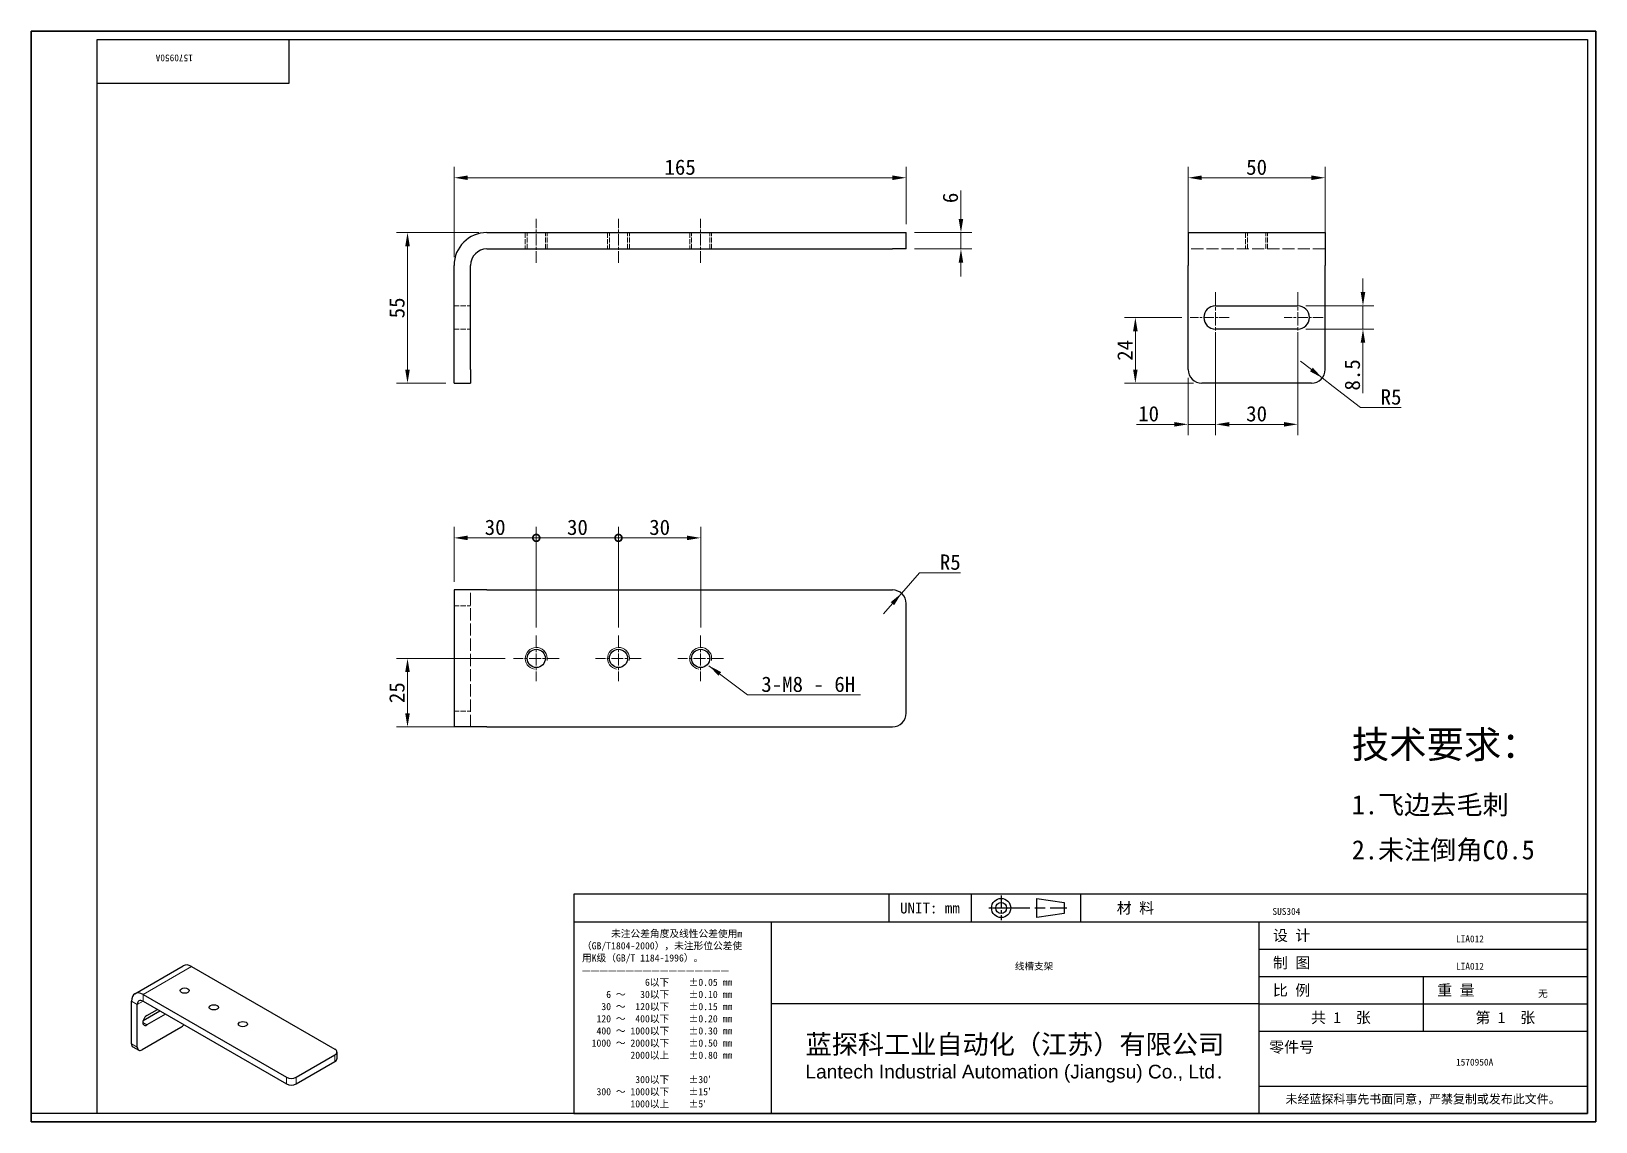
# Model space of a CAD drawing. Header units: millimetres. Extents: x 12 to 583, y 11 to 409.
import ezdxf
from ezdxf.enums import TextEntityAlignment as Align

# ---------------------------------------------------------------- set-up
doc = ezdxf.new("R2018")
doc.units = ezdxf.units.MM
doc.header["$LTSCALE"] = 2
doc.linetypes.add('CHAIN', pattern=[0.3543, 0.2362, -0.0295, 0.0591, -0.0295])
doc.linetypes.add('DASHED', pattern=[0.2067, 0.1654, -0.0413])
for name, color, linetype, lineweight in [('1', 7, 'Continuous', 18), ('可见 (ISO)', 7, 'Continuous', 25), ('可见窄的 (ISO)', 7, 'Continuous', 18), ('图框 (ISO)', 7, 'Continuous', 35), ('标题 (ISO)', 7, 'Continuous', 25)]:
    doc.layers.add(name, color=color, linetype=linetype, lineweight=lineweight)
for name, color, linetype, lineweight, true_color in [('中心标记 (ISO)', 1, 'CHAIN', 18, 0xff0000), ('中心线 (ISO)', 1, 'CHAIN', 18, 0xff0000), ('尺寸 (ISO)', 7, 'Continuous', 18, 0x008000), ('符号 (ISO)', 7, 'Continuous', 18, 0x008000), ('隐藏 (ISO)', 5, 'DASHED', 18, 0x0000ff)]:
    doc.layers.add(name, color=color, linetype=linetype, lineweight=lineweight, true_color=true_color)
doc.styles.get("Standard").update_dxf_attribs({"font": 'simfang.ttf'})
doc.styles.add('文本样式164', font='SimSun.ttf')
doc.styles.add('最新国标', font='simfang.ttf')
doc.styles.add('注释文本 (ISO)', font='simfang.ttf')
doc.dimstyles.new('默认 (GB)', dxfattribs={"dimscale": 2, "dimtxt": 2.8, "dimasz": 2.5, "dimexe": 2, "dimexo": 1.5, "dimgap": 0.5, "dimtad": 1, "dimtoh": 1, "dimdsep": 46, "dimtxsty": '最新国标', "dimcen": 0.09, "dimdle": 10, "dimclrd": 256, "dimclre": 256, "dimclrt": 256, "dimaunit": 1, "dimadec": 3, "dimazin": 2, "dimtfac": 0.535714, "dimtdec": 3, "dimtmove": 0, "dimatfit": 3, "dimfxl": 0, "dimtolj": 1, "dimlwd": -1, "dimlwe": -1, "dimarcsym": 0})
doc.dimstyles.new('默认 (GB)$7', dxfattribs={"dimscale": 2, "dimtxt": 2.8, "dimasz": 2.5, "dimexe": 2, "dimexo": 1.5, "dimgap": 0.5, "dimtad": 1, "dimtoh": 1, "dimdsep": 46, "dimtxsty": '最新国标', "dimcen": 0.09, "dimdle": 10, "dimclrd": 256, "dimclre": 256, "dimclrt": 256, "dimaunit": 1, "dimadec": 3, "dimazin": 2, "dimtfac": 0.535714, "dimtdec": 3, "dimtmove": 0, "dimatfit": 3, "dimfxl": 0, "dimtolj": 1, "dimlwd": -1, "dimlwe": -1, "dimarcsym": 0})

# ---------------------------------------------------------------- blocks, each defined once
blk = doc.blocks.new('图框 最新国标')
at = {"layer": '图框 (ISO)'}
for p, q in [((6, 7), (6, 204.5)), ((6, 204.5), (291.5, 204.5)), ((291.5, 204.5), (291.5, 5.5)), ((6, 7), (6, 5.5)), ((6, 7), (6, 5.5)), ((291.5, 5.5), (6, 5.5))]:
    blk.add_line(p, q, dxfattribs=at)
at = {"layer": '图框 (ISO)', "color": 7, "linetype": 'Continuous', "lineweight": 25}
for p, q in [((18, 203), (290, 203)), ((18, 7), (18, 203)), ((18, 203), (290, 203)), ((53, 203), (53, 195)), ((290, 203), (290, 7)), ((290, 203), (290, 7)), ((53, 195), (18, 195)), ((290, 7), (6, 7)), ((290, 7), (18, 7))]:
    blk.add_line(p, q, dxfattribs=at)
at = {"layer": '图框 (ISO)', "lineweight": 30}
blk.add_attdef('零件代号', text='', height=2.5, rotation=180, dxfattribs=at).set_placement((35.5, 199), align=Align.MIDDLE_CENTER)
blk = doc.blocks.new('标题栏 最新国标')
at = {"layer": '标题 (ISO)'}
for p, q in [((381.98, -183.84), (196.98, -183.84)), ((196.98, -183.84), (196.98, -223.84)), ((254.48, -183.84), (254.48, -188.84)), ((269.48, -183.84), (269.48, -188.84)), ((281.48, -188.09), (281.48, -184.59)), ((281.48, -184.59), (286.48, -185.34)), ((286.48, -185.34), (286.48, -187.34)), ((289.48, -183.84), (289.48, -188.84)), ((381.98, -223.84), (381.98, -183.84)), ((383.48, -183.84), (383.48, -225.34)), ((286.48, -187.34), (281.48, -188.09)), ((196.98, -188.84), (381.98, -188.84)), ((232.98, -188.84), (232.98, -223.84)), ((321.98, -188.84), (321.98, -223.84)), ((321.98, -193.84), (381.98, -193.84)), ((321.98, -198.84), (381.98, -198.84)), ((351.98, -198.84), (351.98, -208.84)), ((321.98, -203.84), (232.98, -203.84)), ((321.98, -203.84), (381.98, -203.84)), ((321.98, -208.84), (381.98, -208.84)), ((321.98, -218.84), (381.98, -218.84)), ((196.98, -223.84), (381.98, -223.84)), ((383.48, -225.34), (196.98, -225.34))]:
    blk.add_line(p, q, dxfattribs=at)
at = {"layer": '标题 (ISO)', "linetype": 'CHAIN', "ltscale": 5.000333}
blk.add_line((274.98, -184.09), (274.98, -188.59), dxfattribs=at)
at = {"layer": '标题 (ISO)', "linetype": 'CHAIN', "ltscale": 15.834605}
blk.add_line((272.73, -186.34), (286.98, -186.34), dxfattribs=at)
at = {"layer": '标题 (ISO)'}
for radius in [1.75, 1]:
    blk.add_circle((274.98, -186.34), radius, dxfattribs=at)
at = {"layer": '1', "style": '文本样式164'}
for s, p in [('UNIT: mm', (261.98, -186.34)), ('材 料', (299.48, -186.34)), ('设 计', (327.98, -191.34)), ('制 图', (327.98, -196.34)), ('比 例', (327.98, -201.34)), ('重 量', (357.98, -201.34)), ('共 1  张', (336.98, -206.34)), ('第 1  张', (366.98, -206.34))]:
    blk.add_text(s, height=2, dxfattribs=at).set_placement(p, align=Align.MIDDLE_CENTER)
at = {"layer": '标题 (ISO)', "style": '注释文本 (ISO)'}
for s, insert, char_height, attachment_point, line_spacing_factor in [('\\fSimSun|b0|i0;{\\H1.3000;      未注公差角度及线性公差使用m\\P}\\fSimSun|b0|i0;{\\H1.3000;（GB/T1804-2000），未注形位公差使\\P}\\fSimSun|b0|i0;{\\H1.3000;用K级（GB/T 1184-1996）。\\P}\\fSimSun|b0|i0;{\\H1.3000;—————————————————\\P}\\fSimSun|b0|i0;{\\H1.3000;             6以下    ±0.05 mm\\P}\\fSimSun|b0|i0;{\\H1.3000;     6 ～   30以下    ±0.10 mm\\P}\\fSimSun|b0|i0;{\\H1.3000;    30 ～  120以下    ±0.15 mm\\P}\\fSimSun|b0|i0;{\\H1.3000;   120 ～  400以下    ±0.20 mm\\P}\\fSimSun|b0|i0;{\\H1.3000;   400 ～ 1000以下    ±0.30 mm\\P}\\fSimSun|b0|i0;{\\H1.3000;  1000 ～ 2000以下    ±0.50 mm\\P}\\fSimSun|b0|i0;{\\H1.3000;          2000以上    ±0.80 mm\\P}\\fSimSun|b0|i0;{\\H1.3000;\\P}\\fSimSun|b0|i0;{\\H1.3000;           300以下    ±30′\\P}\\fSimSun|b0|i0;{\\H1.3000;   300 ～ 1000以下    ±15′\\P}\\fSimSun|b0|i0;{\\H1.3000;          1000以上    ±5′}', (198.48, -206.63), 1.3, 4, 1.023913), ('\\pxsm0.94;\\fMicrosoft YaHei|b0|i0;{\\H3.5000;蓝探科工业自动化（江苏）有限公司\\P}\\fArial|b0|i0;{\\H2.5000;Lantech Industrial Automation (Jiangsu) Co., Ltd}\\fFangSong|b0|i0;{\\H2.5000;.}', (277.48, -213.84), 2, 5, 0.978695)]:
    blk.add_mtext(s, dxfattribs=dict(at, insert=insert, char_height=char_height, attachment_point=attachment_point, line_spacing_factor=line_spacing_factor))
at = {"layer": '标题 (ISO)', "attachment_point": 5, "style": '注释文本 (ISO)'}
for s, insert, char_height in [('\\fFangSong|b0|i0;零件号', (327.98, -211.84), 2), ('\\fSimSun|b0|i0;{\\H1.6000;未经蓝探科事先书面同意，严禁复制或发布此文件。}', (351.98, -221.34), 1.6)]:
    blk.add_mtext(s, dxfattribs=dict(at, insert=insert, char_height=char_height))
at = {"layer": '标题 (ISO)', "lineweight": 30, "flags": 104}
for tag, height, p in [('材料', 2, (324.48, -186.34)), ('设计人', 2, (357.98, -191.34)), ('库存编号', 3.5, (277.48, -196.34)), ('设计人', 2, (357.98, -196.34)), ('视图比例', 2, (342.98, -201.34)), ('质量\\P3;', 2, (372.98, -201.34)), ('零件代号', 3.5, (357.98, -213.84))]:
    blk.add_attdef(tag, text='', height=height, dxfattribs=at).set_placement(p, align=Align.MIDDLE_CENTER)
blk = doc.blocks.new('*D5')
at = {"layer": 'Defpoints', "color": 0, "transparency": 16777216}
for p in [(331.32, 355.54), (331.32, 335.54), (166.32, 323.54)]:
    blk.add_point(p, dxfattribs=at)
at = {"layer": '尺寸 (ISO)', "color": 116, "true_color": 0x00803f, "transparency": 16777216}
for p, q in [((166.32, 326.54), (166.32, 359.54)), ((171.32, 355.54), (326.32, 355.54)), ((331.32, 338.54), (331.32, 359.54))]:
    blk.add_line(p, q, dxfattribs=at)
for points in [[(171.32, 356.37), (171.32, 354.71), (166.32, 355.54)], [(326.32, 356.37), (326.32, 354.71), (331.32, 355.54)]]:
    blk.add_solid(points, dxfattribs=at)
at = {"layer": '尺寸 (ISO)', "transparency": 16777216, "insert": (248.82, 359.37), "char_height": 5.6, "attachment_point": 5, "style": '最新国标'}
blk.add_mtext('\\A1;165', dxfattribs=at)
blk = doc.blocks.new('*D6')
at = {"layer": 'Defpoints', "color": 0, "transparency": 16777216}
for p in [(178.32, 335.54), (149.32, 280.54), (166.32, 280.54)]:
    blk.add_point(p, dxfattribs=at)
at = {"layer": '尺寸 (ISO)', "color": 116, "true_color": 0x00803f, "transparency": 16777216}
for p, q in [((175.32, 335.54), (145.32, 335.54)), ((149.32, 330.54), (149.32, 285.54)), ((163.32, 280.54), (145.32, 280.54))]:
    blk.add_line(p, q, dxfattribs=at)
for points in [[(148.48, 330.54), (150.15, 330.54), (149.32, 335.54)], [(148.48, 285.54), (150.15, 285.54), (149.32, 280.54)]]:
    blk.add_solid(points, dxfattribs=at)
at = {"layer": '尺寸 (ISO)', "transparency": 16777216, "insert": (145.48, 308.04), "char_height": 5.6, "attachment_point": 5, "rotation": 90, "style": '最新国标'}
blk.add_mtext('\\A1;55', dxfattribs=at)
blk = doc.blocks.new('*D7')
at = {"layer": 'Defpoints', "color": 0, "transparency": 16777216}
for p in [(331.32, 335.54), (351.32, 335.54), (331.32, 329.54)]:
    blk.add_point(p, dxfattribs=at)
at = {"layer": '尺寸 (ISO)', "color": 116, "true_color": 0x00803f, "transparency": 16777216}
for p, q in [((351.32, 340.54), (351.32, 350.84)), ((334.32, 335.54), (355.32, 335.54)), ((351.32, 329.54), (351.32, 335.54)), ((334.32, 329.54), (355.32, 329.54)), ((351.32, 324.54), (351.32, 319.54))]:
    blk.add_line(p, q, dxfattribs=at)
for points in [[(350.48, 340.54), (352.15, 340.54), (351.32, 335.54)], [(350.48, 324.54), (352.15, 324.54), (351.32, 329.54)]]:
    blk.add_solid(points, dxfattribs=at)
at = {"layer": '尺寸 (ISO)', "transparency": 16777216, "insert": (347.48, 348.19), "char_height": 5.6, "attachment_point": 5, "rotation": 90, "style": '最新国标'}
blk.add_mtext('\\A1;6', dxfattribs=at)
blk = doc.blocks.new('*D8')
at = {"layer": 'Defpoints', "color": 0, "transparency": 16777216}
for p in [(484.23, 355.54), (434.23, 323.54), (484.23, 323.54)]:
    blk.add_point(p, dxfattribs=at)
at = {"layer": '尺寸 (ISO)', "color": 116, "true_color": 0x00803f, "transparency": 16777216}
for p, q in [((434.23, 326.54), (434.23, 359.54)), ((439.23, 355.54), (479.23, 355.54)), ((484.23, 326.54), (484.23, 359.54))]:
    blk.add_line(p, q, dxfattribs=at)
for points in [[(439.23, 356.37), (439.23, 354.71), (434.23, 355.54)], [(479.23, 356.37), (479.23, 354.71), (484.23, 355.54)]]:
    blk.add_solid(points, dxfattribs=at)
at = {"layer": '尺寸 (ISO)', "transparency": 16777216, "insert": (459.23, 359.37), "char_height": 5.6, "attachment_point": 5, "style": '最新国标'}
blk.add_mtext('\\A1;50', dxfattribs=at)
blk = doc.blocks.new('*D9')
at = {"layer": 'Defpoints', "color": 0, "transparency": 16777216}
for p in [(414.98, 304.54), (434.98, 304.54), (439.23, 280.54)]:
    blk.add_point(p, dxfattribs=at)
at = {"layer": '尺寸 (ISO)', "color": 116, "true_color": 0x00803f, "transparency": 16777216}
for p, q in [((431.98, 304.54), (410.98, 304.54)), ((414.98, 285.54), (414.98, 299.54)), ((436.23, 280.54), (410.98, 280.54))]:
    blk.add_line(p, q, dxfattribs=at)
for points in [[(414.15, 299.54), (415.81, 299.54), (414.98, 304.54)], [(414.15, 285.54), (415.81, 285.54), (414.98, 280.54)]]:
    blk.add_solid(points, dxfattribs=at)
at = {"layer": '尺寸 (ISO)', "transparency": 16777216, "insert": (411.18, 292.54), "char_height": 5.6, "attachment_point": 5, "rotation": 90, "style": '最新国标'}
blk.add_mtext('\\A1;24', dxfattribs=at)
blk = doc.blocks.new('*D10')
at = {"layer": 'Defpoints', "color": 0, "transparency": 16777216}
for p in [(444.23, 295.29), (434.23, 285.54), (444.23, 265.54)]:
    blk.add_point(p, dxfattribs=at)
at = {"layer": '尺寸 (ISO)', "color": 116, "true_color": 0x00803f, "transparency": 16777216}
for p, q in [((444.23, 292.29), (444.23, 261.54)), ((434.23, 282.54), (434.23, 261.54)), ((429.23, 265.54), (415.38, 265.54)), ((444.23, 265.54), (434.23, 265.54)), ((449.23, 265.54), (454.23, 265.54))]:
    blk.add_line(p, q, dxfattribs=at)
for points in [[(429.23, 266.37), (429.23, 264.71), (434.23, 265.54)], [(449.23, 266.37), (449.23, 264.71), (444.23, 265.54)]]:
    blk.add_solid(points, dxfattribs=at)
at = {"layer": '尺寸 (ISO)', "transparency": 16777216, "insert": (419.81, 269.37), "char_height": 5.6, "attachment_point": 5, "style": '最新国标'}
blk.add_mtext('\\A1;10', dxfattribs=at)
blk = doc.blocks.new('*D11')
at = {"layer": 'Defpoints', "color": 0, "transparency": 16777216}
for p in [(444.23, 300.29), (474.23, 300.29), (444.23, 265.54)]:
    blk.add_point(p, dxfattribs=at)
at = {"layer": '尺寸 (ISO)', "color": 116, "true_color": 0x00803f, "transparency": 16777216}
for p, q in [((444.23, 297.29), (444.23, 261.54)), ((474.23, 297.29), (474.23, 261.54)), ((469.23, 265.54), (449.23, 265.54))]:
    blk.add_line(p, q, dxfattribs=at)
for points in [[(449.23, 266.37), (449.23, 264.71), (444.23, 265.54)], [(469.23, 266.37), (469.23, 264.71), (474.23, 265.54)]]:
    blk.add_solid(points, dxfattribs=at)
at = {"layer": '尺寸 (ISO)', "transparency": 16777216, "insert": (459.23, 269.37), "char_height": 5.6, "attachment_point": 5, "style": '最新国标'}
blk.add_mtext('\\A1;30', dxfattribs=at)
blk = doc.blocks.new('*D12')
at = {"layer": 'Defpoints', "color": 0, "transparency": 16777216}
for p in [(474.23, 308.79), (498.05, 308.79), (474.23, 300.29)]:
    blk.add_point(p, dxfattribs=at)
at = {"layer": '尺寸 (ISO)', "color": 116, "true_color": 0x00803f, "transparency": 16777216}
for p, q in [((498.05, 313.79), (498.05, 318.79)), ((477.23, 308.79), (502.05, 308.79)), ((498.05, 308.79), (498.05, 300.29)), ((477.23, 300.29), (502.05, 300.29)), ((498.05, 295.29), (498.05, 276.87))]:
    blk.add_line(p, q, dxfattribs=at)
for points in [[(497.21, 313.79), (498.88, 313.79), (498.05, 308.79)], [(497.21, 295.29), (498.88, 295.29), (498.05, 300.29)]]:
    blk.add_solid(points, dxfattribs=at)
at = {"layer": '尺寸 (ISO)', "transparency": 16777216, "insert": (494.2, 283.58), "char_height": 5.6, "attachment_point": 5, "rotation": 90, "style": '最新国标'}
blk.add_mtext('\\A1;8.5', dxfattribs=at)
blk = doc.blocks.new('*D13')
at = {"layer": 'Defpoints', "color": 0, "transparency": 16777216}
for p in [(479.23, 285.54), (483.18, 282.47)]:
    blk.add_point(p, dxfattribs=at)
at = {"layer": '尺寸 (ISO)', "color": 116, "true_color": 0x00803f, "transparency": 16777216}
for p, q in [((479.23, 285.54), (475.28, 288.61)), ((479.23, 285.54), (483.18, 282.47)), ((483.18, 282.47), (487.13, 279.41)), ((497.11, 271.66), (487.13, 279.41)), ((512.01, 271.66), (497.11, 271.66))]:
    blk.add_line(p, q, dxfattribs=at)
blk.add_solid([(479.74, 286.2), (478.72, 284.88), (483.18, 282.47)], dxfattribs=at)
at = {"layer": '尺寸 (ISO)', "transparency": 16777216, "insert": (508.3, 275.49), "char_height": 5.6, "attachment_point": 5, "style": '最新国标'}
blk.add_mtext('\\A1;R5', dxfattribs=at)
blk = doc.blocks.new('_DotSmall')
at = {"color": 0, "linetype": 'ByBlock', "const_width": 0.5}
blk.add_lwpolyline([(-0.0625, 0, 1), (0.0625, 0, 1)], format="xyb", close=True, dxfattribs=at)
blk = doc.blocks.new('*D14')
at = {"layer": 'Defpoints', "color": 0, "transparency": 16777216}
for p in [(196.32, 224.09), (166.32, 205.09), (196.32, 188.42)]:
    blk.add_point(p, dxfattribs=at)
at = {"layer": '尺寸 (ISO)', "color": 116, "true_color": 0x00803f, "transparency": 16777216}
for p, q in [((166.32, 208.09), (166.32, 228.09)), ((171.32, 224.09), (196.32, 224.09)), ((196.32, 191.42), (196.32, 228.09))]:
    blk.add_line(p, q, dxfattribs=at)
blk.add_solid([(171.32, 224.93), (171.32, 223.26), (166.32, 224.09)], dxfattribs=at)
at = {"layer": '尺寸 (ISO)', "color": 116, "true_color": 0x00803f, "transparency": 16777216, "xscale": 5, "yscale": 5, "zscale": 5}
blk.add_blockref('_DotSmall', (196.32, 224.09), dxfattribs=at)
at = {"layer": '尺寸 (ISO)', "transparency": 16777216, "insert": (181.3, 227.92), "char_height": 5.6, "attachment_point": 5, "style": '最新国标'}
blk.add_mtext('\\A1;30', dxfattribs=at)
blk = doc.blocks.new('*D16')
at = {"layer": 'Defpoints', "color": 0, "transparency": 16777216}
for p in [(226.32, 224.09), (196.32, 188.42), (226.32, 188.42)]:
    blk.add_point(p, dxfattribs=at)
at = {"layer": '尺寸 (ISO)', "color": 116, "true_color": 0x00803f, "transparency": 16777216}
for p, q in [((196.32, 191.42), (196.32, 228.09)), ((196.32, 224.09), (226.32, 224.09)), ((226.32, 191.42), (226.32, 228.09))]:
    blk.add_line(p, q, dxfattribs=at)
at = {"layer": '尺寸 (ISO)', "color": 116, "true_color": 0x00803f, "transparency": 16777216, "xscale": 5, "yscale": 5, "zscale": 5, "rotation": 180}
blk.add_blockref('_DotSmall', (196.32, 224.09), dxfattribs=at)
at = {"layer": '尺寸 (ISO)', "color": 116, "true_color": 0x00803f, "transparency": 16777216, "xscale": 5, "yscale": 5, "zscale": 5}
blk.add_blockref('_DotSmall', (226.32, 224.09), dxfattribs=at)
at = {"layer": '尺寸 (ISO)', "transparency": 16777216, "insert": (211.34, 227.92), "char_height": 5.6, "attachment_point": 5, "style": '最新国标'}
blk.add_mtext('\\A1;30', dxfattribs=at)
blk = doc.blocks.new('*D17')
at = {"layer": 'Defpoints', "color": 0, "transparency": 16777216}
for p in [(256.32, 224.09), (226.32, 188.42), (256.32, 188.42)]:
    blk.add_point(p, dxfattribs=at)
at = {"layer": '尺寸 (ISO)', "color": 116, "true_color": 0x00803f, "transparency": 16777216}
for p, q in [((226.32, 191.42), (226.32, 228.09)), ((226.32, 224.09), (251.32, 224.09)), ((256.32, 191.42), (256.32, 228.09))]:
    blk.add_line(p, q, dxfattribs=at)
blk.add_solid([(251.32, 224.93), (251.32, 223.26), (256.32, 224.09)], dxfattribs=at)
at = {"layer": '尺寸 (ISO)', "color": 116, "true_color": 0x00803f, "transparency": 16777216, "xscale": 5, "yscale": 5, "zscale": 5, "rotation": 180}
blk.add_blockref('_DotSmall', (226.32, 224.09), dxfattribs=at)
at = {"layer": '尺寸 (ISO)', "transparency": 16777216, "insert": (241.34, 227.92), "char_height": 5.6, "attachment_point": 5, "style": '最新国标'}
blk.add_mtext('\\A1;30', dxfattribs=at)
blk = doc.blocks.new('*D18')
at = {"layer": 'Defpoints', "color": 0, "transparency": 16777216}
for p in [(149.32, 180.09), (187.99, 180.09), (178.32, 155.09)]:
    blk.add_point(p, dxfattribs=at)
at = {"layer": '尺寸 (ISO)', "color": 116, "true_color": 0x00803f, "transparency": 16777216}
for p, q in [((184.99, 180.09), (145.32, 180.09)), ((149.32, 160.09), (149.32, 175.09)), ((175.32, 155.09), (145.32, 155.09))]:
    blk.add_line(p, q, dxfattribs=at)
for points in [[(148.48, 175.09), (150.15, 175.09), (149.32, 180.09)], [(148.48, 160.09), (150.15, 160.09), (149.32, 155.09)]]:
    blk.add_solid(points, dxfattribs=at)
at = {"layer": '尺寸 (ISO)', "transparency": 16777216, "insert": (145.48, 167.59), "char_height": 5.6, "attachment_point": 5, "rotation": 90, "style": '最新国标'}
blk.add_mtext('\\A1;25', dxfattribs=at)
blk = doc.blocks.new('*D19')
at = {"layer": 'Defpoints', "color": 0, "transparency": 16777216}
for p in [(326.32, 200.09), (329.61, 203.85)]:
    blk.add_point(p, dxfattribs=at)
at = {"layer": '尺寸 (ISO)', "color": 116, "true_color": 0x00803f, "transparency": 16777216}
for p, q in [((336.21, 211.36), (332.91, 207.61)), ((351.12, 211.36), (336.21, 211.36)), ((329.61, 203.85), (332.91, 207.61)), ((326.32, 200.09), (323.02, 196.34)), ((326.32, 200.09), (329.61, 203.85))]:
    blk.add_line(p, q, dxfattribs=at)
blk.add_solid([(325.69, 200.64), (326.94, 199.54), (329.61, 203.85)], dxfattribs=at)
at = {"layer": '尺寸 (ISO)', "transparency": 16777216, "insert": (347.41, 215.2), "char_height": 5.6, "attachment_point": 5, "style": '最新国标'}
blk.add_mtext('\\A1;R5', dxfattribs=at)

msp = doc.modelspace()

# ---------------------------------------------------------------- linework, layer by layer
at = {"layer": '中心标记 (ISO)', "ltscale": 10.278568}
for p, q in [((444.231, 313.79), (444.231, 295.29)), ((474.231, 313.79), (474.231, 295.29))]:
    msp.add_line(p, q, dxfattribs=at)
at = {"layer": '中心标记 (ISO)', "ltscale": 7.917253}
for p, q in [((449.231, 304.54), (434.981, 304.54)), ((483.481, 304.54), (469.231, 304.54))]:
    msp.add_line(p, q, dxfattribs=at)
at = {"layer": '中心标记 (ISO)', "ltscale": 9.249035}
for p, q in [((196.315, 188.416), (196.315, 171.769)), ((226.315, 188.416), (226.315, 171.769)), ((256.315, 188.416), (256.315, 171.769)), ((204.639, 180.093), (187.992, 180.093)), ((234.639, 180.093), (217.992, 180.093)), ((264.639, 180.093), (247.992, 180.093))]:
    msp.add_line(p, q, dxfattribs=at)
at = {"layer": '中心线 (ISO)', "ltscale": 8.88956}
for p, q in [((196.315, 324.54), (196.315, 340.54)), ((226.315, 324.54), (226.315, 340.54)), ((256.315, 324.54), (256.315, 340.54))]:
    msp.add_line(p, q, dxfattribs=at)
at = {"layer": '可见 (ISO)'}
for p, q in [((178.315, 335.54), (326.315, 335.54)), ((326.315, 335.54), (331.315, 335.54)), ((331.315, 329.54), (331.315, 335.54)), ((434.231, 335.54), (484.231, 335.54)), ((434.231, 335.54), (434.231, 323.54)), ((484.231, 335.54), (484.231, 323.54)), ((178.315, 329.54), (326.315, 329.54)), ((331.315, 329.54), (326.315, 329.54)), ((166.315, 285.54), (166.315, 323.54)), ((172.315, 285.54), (172.315, 323.54)), ((434.231, 285.54), (434.231, 323.54)), ((484.231, 285.54), (484.231, 323.54)), ((444.231, 308.79), (474.231, 308.79)), ((474.231, 300.29), (444.231, 300.29)), ((166.315, 280.54), (166.315, 285.54)), ((172.315, 285.54), (172.315, 280.54)), ((166.315, 280.54), (172.315, 280.54)), ((479.231, 280.54), (439.231, 280.54)), ((178.315, 205.093), (166.315, 205.093)), ((166.315, 205.093), (166.315, 155.093)), ((178.315, 205.093), (326.315, 205.093)), ((331.315, 160.093), (331.315, 200.093)), ((178.315, 155.093), (166.315, 155.093)), ((178.315, 155.093), (326.315, 155.093)), ((49.81, 57.732), (67.487, 67.938)), ((70.487, 67.641), (122.813, 37.43)), ((52.81, 57.434), (105.135, 27.224)), ((48.567, 39.472), (48.567, 54.985)), ((50.688, 38.247), (50.688, 53.76)), ((52.81, 54.985), (105.135, 24.775)), ((52.854, 47.969), (58.908, 51.464)), ((54.224, 49.78), (58.024, 51.974)), ((61.03, 50.239), (54.224, 46.31)), ((66.598, 45.391), (52.456, 37.226)), ((49.085, 38.327), (51.206, 37.102)), ((108.671, 27.224), (122.813, 35.389)), ((123.545, 36.41), (123.545, 33.96)), ((108.671, 24.775), (122.813, 32.94))]:
    msp.add_line(p, q, dxfattribs=at)
for centre in [(196.315, 180.093), (226.315, 180.093), (256.315, 180.093)]:
    msp.add_circle(centre, 3.324, dxfattribs=at)
for centre, radius, start, end in [((178.315, 323.54), 12, 90, 180), ((178.315, 323.54), 6, 90, 180), ((444.231, 304.54), 4.25, 90, 270), ((474.231, 304.54), 4.25, 270, 90), ((439.231, 285.54), 5, 180, 270), ((479.231, 285.54), 5, 270, 0), ((326.315, 200.093), 5, 0, 90), ((326.315, 160.093), 5, 270, 0)]:
    msp.add_arc(centre, radius, start, end, dxfattribs=at)
for centre, major_axis, start_param, end_param in [((70.487, 62.742), (-3, 5.196), 5.4977871, 6.2831853), ((52.81, 52.536), (-3, 5.196), 5.4977871, 7.0685835), ((52.81, 52.536), (-1.5, 2.598), 5.4977871, 7.0685835), ((54.224, 48.045), (-1.063, -1.84), 3.9269908, 7.0685835), ((66.598, 47.432), (-1.25, -2.165), 0.7853982, 1.4288993), ((50.335, 40.492), (-1.25, -2.165), 5.4977871, 6.2831853), ((52.456, 39.267), (-1.25, -2.165), 5.4977871, 7.0685835), ((121.045, 36.41), (2.5, 0), 5.4977871, 7.0685835), ((121.045, 33.96), (2.5, 0), 5.4977871, 6.2831853), ((106.903, 28.245), (-2.5, 0), 0.7853982, 2.3561945), ((106.903, 25.795), (2.5, 0), 3.9269908, 5.4977871)]:
    msp.add_ellipse(centre, major_axis=major_axis, ratio=0.5773503, start_param=start_param, end_param=end_param, dxfattribs=at)
for centre in [(68.012, 58.863), (78.619, 52.74), (89.226, 46.616)]:
    msp.add_ellipse(centre, major_axis=(-1.662, 0), ratio=0.5773503, dxfattribs=at)
at = {"layer": '可见窄的 (ISO)'}
for p, q in [((70.487, 67.641), (52.81, 57.434)), ((52.81, 57.434), (52.81, 54.985)), ((48.567, 54.985), (50.688, 53.76)), ((50.688, 53.76), (52.81, 54.985)), ((52.721, 47.177), (54.224, 46.31)), ((50.688, 38.247), (48.567, 39.472)), ((122.813, 35.389), (122.813, 32.94)), ((105.135, 27.224), (105.135, 24.775)), ((108.671, 24.775), (108.671, 27.224))]:
    msp.add_line(p, q, dxfattribs=at)
for centre in [(196.315, 180.093), (226.315, 180.093), (256.315, 180.093)]:
    msp.add_arc(centre, 4, 350, 260, dxfattribs=at)
at = {"layer": '隐藏 (ISO)', "ltscale": 5.71399}
for p, q in [((192.315, 335.54), (192.315, 329.54)), ((192.992, 329.54), (192.992, 335.54)), ((199.639, 329.54), (199.639, 335.54)), ((200.315, 329.54), (200.315, 335.54)), ((222.315, 335.54), (222.315, 329.54)), ((222.992, 329.54), (222.992, 335.54)), ((229.639, 329.54), (229.639, 335.54)), ((230.315, 329.54), (230.315, 335.54)), ((252.315, 335.54), (252.315, 329.54)), ((252.992, 329.54), (252.992, 335.54)), ((259.639, 329.54), (259.639, 335.54)), ((260.315, 329.54), (260.315, 335.54)), ((455.231, 335.54), (455.231, 329.54)), ((455.908, 329.54), (455.908, 335.54)), ((462.555, 329.54), (462.555, 335.54)), ((463.231, 329.54), (463.231, 335.54)), ((166.315, 308.79), (172.315, 308.79)), ((166.315, 300.29), (172.315, 300.29)), ((166.315, 199.343), (172.315, 199.343)), ((166.315, 160.843), (172.315, 160.843))]:
    msp.add_line(p, q, dxfattribs=at)
at = {"layer": '隐藏 (ISO)', "ltscale": 13.438693}
for p, q in [((484.231, 329.54), (434.231, 329.54)), ((172.315, 155.093), (172.315, 205.093))]:
    msp.add_line(p, q, dxfattribs=at)

# ---------------------------------------------------------------- block references
ref = msp.add_blockref('图框 最新国标', (0, 0), dxfattribs=dict(xscale=2, yscale=2, zscale=2))
lines = msp.add_mtext('1570950A', dxfattribs={"layer": '图框 (ISO)', "insert": (71, 398), "char_height": 2.5, "attachment_point": 1, "rotation": 180})
ref.add_attrib('零件代号', '', (71, 398)).embed_mtext(lines)
ref = msp.add_blockref('标题栏 最新国标', (-183.965, 461.689), dxfattribs=dict(xscale=2, yscale=2, zscale=2))
lines = msp.add_mtext('1570950A', dxfattribs={"layer": '标题 (ISO)', "insert": (532, 34), "char_height": 2.5, "attachment_point": 1})
ref.add_attrib('零件代号', '', (532, 34), dxfattribs={"flags": 104}).embed_mtext(lines)
lines = msp.add_mtext('线槽支架', dxfattribs={"layer": '标题 (ISO)', "insert": (371, 69), "char_height": 2.5, "attachment_point": 1})
ref.add_attrib('库存编号', '', (371, 69), dxfattribs={"flags": 104}).embed_mtext(lines)
lines = msp.add_mtext('无', dxfattribs={"layer": '标题 (ISO)', "insert": (562, 59), "char_height": 2.5, "attachment_point": 1})
ref.add_attrib('质量\\P3;', '', (562, 59), dxfattribs={"flags": 104}).embed_mtext(lines)
lines = msp.add_mtext('LIA012', dxfattribs={"layer": '标题 (ISO)', "insert": (532, 79), "char_height": 2.5, "attachment_point": 1})
ref.add_attrib('设计人', '', (532, 79), dxfattribs={"flags": 104}).embed_mtext(lines)
lines = msp.add_mtext('LIA012', dxfattribs={"layer": '标题 (ISO)', "insert": (532, 69), "char_height": 2.5, "attachment_point": 1})
ref.add_attrib('设计人', '', (532, 69), dxfattribs={"flags": 104}).embed_mtext(lines)
lines = msp.add_mtext('SUS304', dxfattribs={"layer": '标题 (ISO)', "insert": (465, 89), "char_height": 2.5, "attachment_point": 1})
ref.add_attrib('材料', '', (465, 89), dxfattribs={"flags": 104}).embed_mtext(lines)

# ---------------------------------------------------------------- texts
at = {"layer": '符号 (ISO)'}
for s, insert, char_height, width, attachment_point, line_spacing_factor, style in [('3-M8 - 6H', (278.439, 167.79), 5.6, 38.10358, 7, 0.49, '最新国标'), ('\\pxsm1.41;\\fFangSong|b0|i0;{\\H10.0000;技术要求：}\\fFangSong|b0|i0;{\\H7.0000;\\P}\\fFangSong|b0|i0;{\\H7.0000;1.飞边去毛刺\\P}\\fFangSong|b0|i0;{\\H7.0000;2.未注倒角C0.5\\P}', (493.974, 129.797), 4, 74.8538, 4, 1.249876, '注释文本 (ISO)')]:
    msp.add_mtext(s, dxfattribs=dict(at, insert=insert, char_height=char_height, width=width, attachment_point=attachment_point, line_spacing_factor=line_spacing_factor, style=style))

# ---------------------------------------------------------------- dimensions: what is measured, and where the dimension line sits
at = {"layer": '尺寸 (ISO)', "color": 116, "true_color": 0x00803f}
for base, p1, p2, override, picture, middle in [((331.315, 355.54), (166.315, 323.54), (331.315, 335.54), {"dimgap": 0.5, "dimtoh": 0, "dimdec": 2, "dimtol": 0, "dimlim": 0, "dimtp": 0, "dimtm": 0, "dimtdec": 3, "dimtofl": 0, "dimatfit": 1}, '*D5', (248.815, 355.54)), ((484.231, 355.54), (434.231, 323.54), (484.231, 323.54), {"dimgap": 0.5, "dimtoh": 0, "dimdec": 2, "dimtol": 0, "dimlim": 0, "dimtp": 0, "dimtm": 0, "dimtdec": 3, "dimtofl": 0, "dimatfit": 1}, '*D8', (459.231, 355.54)), ((444.231, 265.54), (434.231, 285.54), (444.231, 295.29), {"dimgap": 0.5, "dimtoh": 0, "dimdec": 2, "dimtol": 0, "dimlim": 0, "dimtp": 0, "dimtm": 0, "dimtdec": 3, "dimtofl": 1, "dimatfit": 1}, '*D10', (419.807, 265.54))]:
    dim = msp.add_linear_dim(base=base, p1=p1, p2=p2, dimstyle='默认 (GB)', override=override, dxfattribs=at)
    dim.commit()
    dim.dimension.update_dxf_attribs({"geometry": picture, "text_midpoint": middle, "dimtype": 160})
for base, p1, p2, angle, override, picture, middle in [((351.315, 335.54), (331.315, 329.54), (331.315, 335.54), 90, {"dimgap": 0.5, "dimtoh": 0, "dimdec": 2, "dimtol": 0, "dimlim": 0, "dimtp": 0, "dimtm": 0, "dimtdec": 3, "dimtofl": 1, "dimatfit": 1}, '*D7', (351.315, 348.188)), ((149.315, 280.54), (178.315, 335.54), (166.315, 280.54), 270, {"dimgap": 0.5, "dimtoh": 0, "dimdec": 2, "dimtol": 0, "dimlim": 0, "dimtp": 0, "dimtm": 0, "dimtdec": 3, "dimtofl": 0, "dimatfit": 1}, '*D6', (149.315, 308.04)), ((498.046, 308.79), (474.231, 300.29), (474.231, 308.79), 90, {"dimgap": 0.5, "dimtoh": 0, "dimdec": 2, "dimtol": 0, "dimlim": 0, "dimtp": 0, "dimtm": 0, "dimtdec": 3, "dimtofl": 1, "dimatfit": 1}, '*D12', (498.046, 283.578)), ((414.981, 304.54), (439.231, 280.54), (434.981, 304.54), 90, {"dimgap": 0.5, "dimtoh": 0, "dimdec": 2, "dimtol": 0, "dimlim": 0, "dimtp": 0, "dimtm": 0, "dimtdec": 3, "dimtofl": 0, "dimatfit": 1}, '*D9', (414.981, 292.54)), ((444.231, 265.54), (474.231, 300.29), (444.231, 300.29), 180, {"dimgap": 0.5, "dimtoh": 0, "dimdec": 2, "dimtol": 0, "dimlim": 0, "dimtp": 0, "dimtm": 0, "dimtdec": 3, "dimtofl": 0, "dimatfit": 1}, '*D11', (459.231, 265.54)), ((196.315, 224.093), (166.315, 205.093), (196.315, 188.416), 180, {"dimgap": 0.5, "dimtoh": 0, "dimdec": 2, "dimblk2": 'DotSmall', "dimsah": 1, "dimdle": 0, "dimtol": 0, "dimlim": 0, "dimtp": 0, "dimtm": 0, "dimtdec": 3, "dimtofl": 0, "dimatfit": 1}, '*D14', (181.295, 224.093)), ((226.315, 224.093), (196.315, 188.416), (226.315, 188.416), 180, {"dimgap": 0.5, "dimtoh": 0, "dimdec": 2, "dimblk1": 'DotSmall', "dimblk2": 'DotSmall', "dimsah": 1, "dimdle": 0, "dimtol": 0, "dimlim": 0, "dimtp": 0, "dimtm": 0, "dimtdec": 3, "dimtofl": 0, "dimatfit": 1}, '*D16', (211.335, 224.093)), ((256.315, 224.093), (226.315, 188.416), (256.315, 188.416), 180, {"dimgap": 0.5, "dimtoh": 0, "dimdec": 2, "dimblk1": 'DotSmall', "dimsah": 1, "dimdle": 0, "dimtol": 0, "dimlim": 0, "dimtp": 0, "dimtm": 0, "dimtdec": 3, "dimtofl": 0, "dimatfit": 1}, '*D17', (241.335, 224.093)), ((149.315, 180.093), (178.315, 155.093), (187.992, 180.093), 270, {"dimgap": 0.5, "dimtoh": 0, "dimdec": 2, "dimtol": 0, "dimlim": 0, "dimtp": 0, "dimtm": 0, "dimtdec": 3, "dimtofl": 0, "dimatfit": 1}, '*D18', (149.315, 167.593))]:
    dim = msp.add_linear_dim(base=base, p1=p1, p2=p2, angle=angle, dimstyle='默认 (GB)', override=override, dxfattribs=at)
    dim.commit()
    dim.dimension.update_dxf_attribs({"geometry": picture, "text_midpoint": middle, "dimtype": 160})
for center, mpoint, picture, middle in [((479.231, 285.54), (483.18, 282.473), '*D13', (508.298, 271.656)), ((326.315, 200.093), (329.615, 203.85), '*D19', (347.405, 211.363))]:
    dim = msp.add_radius_dim(center=center, mpoint=mpoint, dimstyle='默认 (GB)', override={"dimgap": 0.5, "dimtih": 1, "dimdec": 2, "dimlfac": 1, "dimcen": 0, "dimtol": 0, "dimlim": 0, "dimtp": 0, "dimtm": 0, "dimtdec": 3}, dxfattribs=at)
    dim.commit()
    dim.dimension.update_dxf_attribs({"geometry": picture, "text_midpoint": middle, "dimtype": 164})

# ---------------------------------------------------------------- leaders
at = {"layer": '符号 (ISO)', "annotation_type": 0, "has_hookline": 1, "hookline_direction": 0, "text_width": 36.224}
msp.add_leader([(259.319, 177.451), (273.439, 166.857), (278.439, 166.857)], dimstyle='默认 (GB)$7', override={"dimgap": 0, "dimtad": 1}, dxfattribs=at)

doc.saveas('drawing.dxf')
